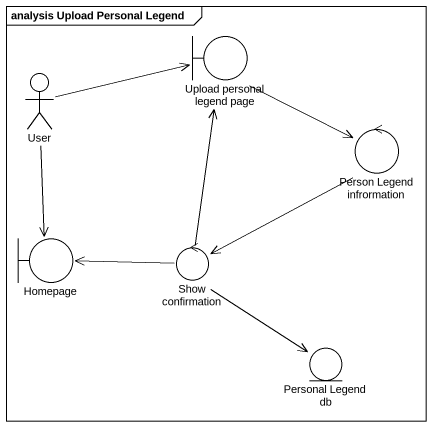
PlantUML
@startuml
mainframe analysis Upload Personal Legend
boundary "Upload personal legend page" as Upload_personal_legend_page
actor User
control "Person Legend infrormation" as Person_Legend_infrormation
boundary Homepage
control "Show confirmation" as Show_confirmation
entity "Personal Legend db" as Personal_Legend_db
Upload_personal_legend_page --> Person_Legend_infrormation
User -right-> Upload_personal_legend_page
User --> Homepage
Person_Legend_infrormation --> Show_confirmation
Show_confirmation -up-> Upload_personal_legend_page
Show_confirmation -left-> Homepage
Show_confirmation --> Personal_Legend_db
@enduml
